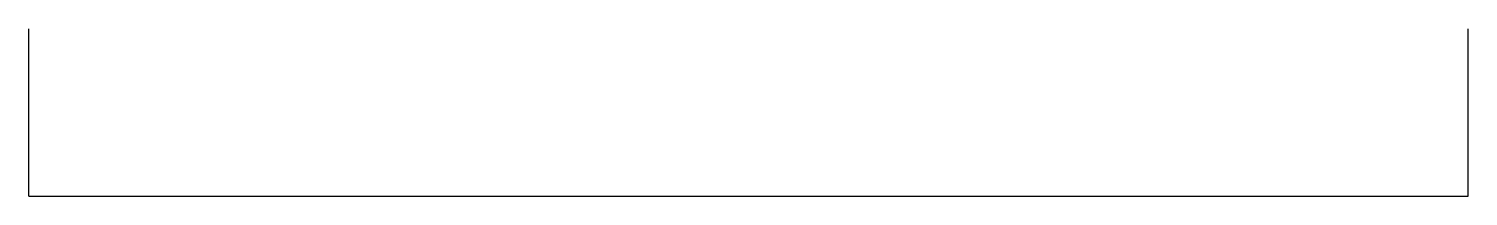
# Model space of a CAD drawing. Extents: x 0 to 735, y 0 to 86.
import ezdxf

# ---------------------------------------------------------------- set-up
doc = ezdxf.new("R2010")
doc.units = 0
doc.layers.get('0').update_dxf_attribs({"linetype": 'CONTINUOUS'})

msp = doc.modelspace()

# ---------------------------------------------------------------- linework, layer by layer
at = {"linetype": 'CONTINUOUS'}
for p, q in [((0, -0.05), (0, 85.68)), ((735, -0.05), (735, 85.68)), ((0, 0), (735, 0))]:
    msp.add_line(p, q, dxfattribs=at)

doc.saveas('drawing.dxf')
